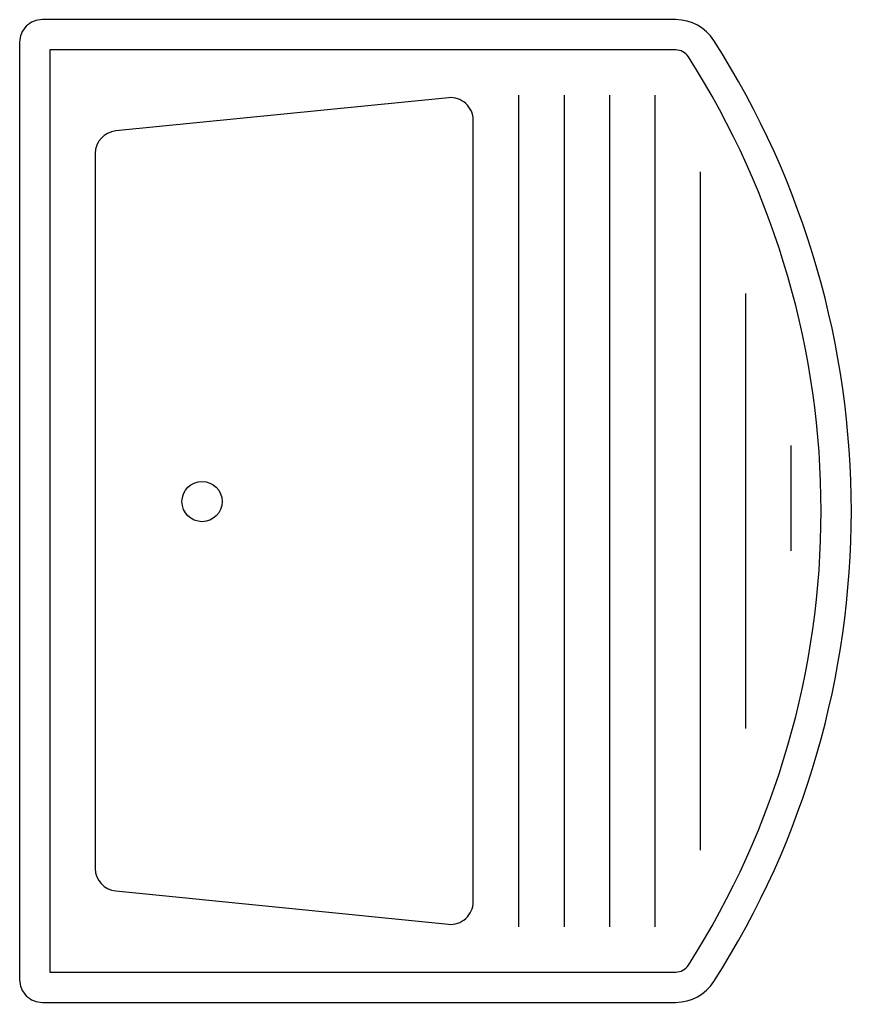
# Model space of a CAD drawing. Header units: millimetres. Extents: x -3044.245 to -3043.695, y 2883.984 to 2884.634.
import ezdxf

# ---------------------------------------------------------------- set-up
doc = ezdxf.new("R2010")
doc.units = ezdxf.units.MM
doc.header["$LTSCALE"] = 10
doc.layers.add('Serviço_Tanques', color=2, linetype='Continuous')

msp = doc.modelspace()

# ---------------------------------------------------------------- linework, layer by layer
at = {"layer": 'Serviço_Tanques', "color": 1}
for p, q in [((-3043.91516, 2884.58418), (-3043.91516, 2884.03418)), ((-3043.88516, 2884.58418), (-3043.88516, 2884.03418)), ((-3043.85516, 2884.58418), (-3043.85516, 2884.03418)), ((-3043.82516, 2884.58418), (-3043.82516, 2884.03418)), ((-3043.79516, 2884.53348), (-3043.79516, 2884.08487)), ((-3043.76516, 2884.45314), (-3043.76516, 2884.16522)), ((-3043.73516, 2884.35259), (-3043.73516, 2884.28274))]:
    msp.add_line(p, q, dxfattribs=at)
at = {"layer": 'Serviço_Tanques'}
msp.add_lwpolyline([(-3044.24516, 2883.99918, 0.414214), (-3044.23016, 2883.98418), (-3043.81131, 2883.98418, 0.256007), (-3043.78603, 2883.99803, 0.29213), (-3043.78603, 2884.62032, 0.256007), (-3043.81131, 2884.63418), (-3044.23016, 2884.63418, 0.414214), (-3044.24516, 2884.61918)], format="xyb", close=True, dxfattribs=at)
at = {"layer": 'Serviço_Tanques', "color": 1}
for points in [[(-3044.22516, 2884.00418), (-3043.81131, 2884.00418, 0.256036), (-3043.80289, 2884.0088, 0.292132), (-3043.80289, 2884.60956, 0.256036), (-3043.81131, 2884.61418), (-3044.22516, 2884.61418)], [(-3043.94516, 2884.5676, 0.443716), (-3043.96165, 2884.58253), (-3044.18165, 2884.56053, 0.385314), (-3044.19516, 2884.5456), (-3044.19516, 2884.07275, 0.385314), (-3044.18165, 2884.05783), (-3043.96165, 2884.03583, 0.443716), (-3043.94516, 2884.05075)]]:
    msp.add_lwpolyline(points, format="xyb", close=True, dxfattribs=at)
msp.add_circle((-3044.12452, 2884.31543), 0.01331, dxfattribs=at)
at = {"layer": 'Serviço_Tanques'}
msp.add_arc((-3043.81131, 2884.01418), 0.03, 270, 327.43892, dxfattribs=at)

doc.saveas('drawing.dxf')
